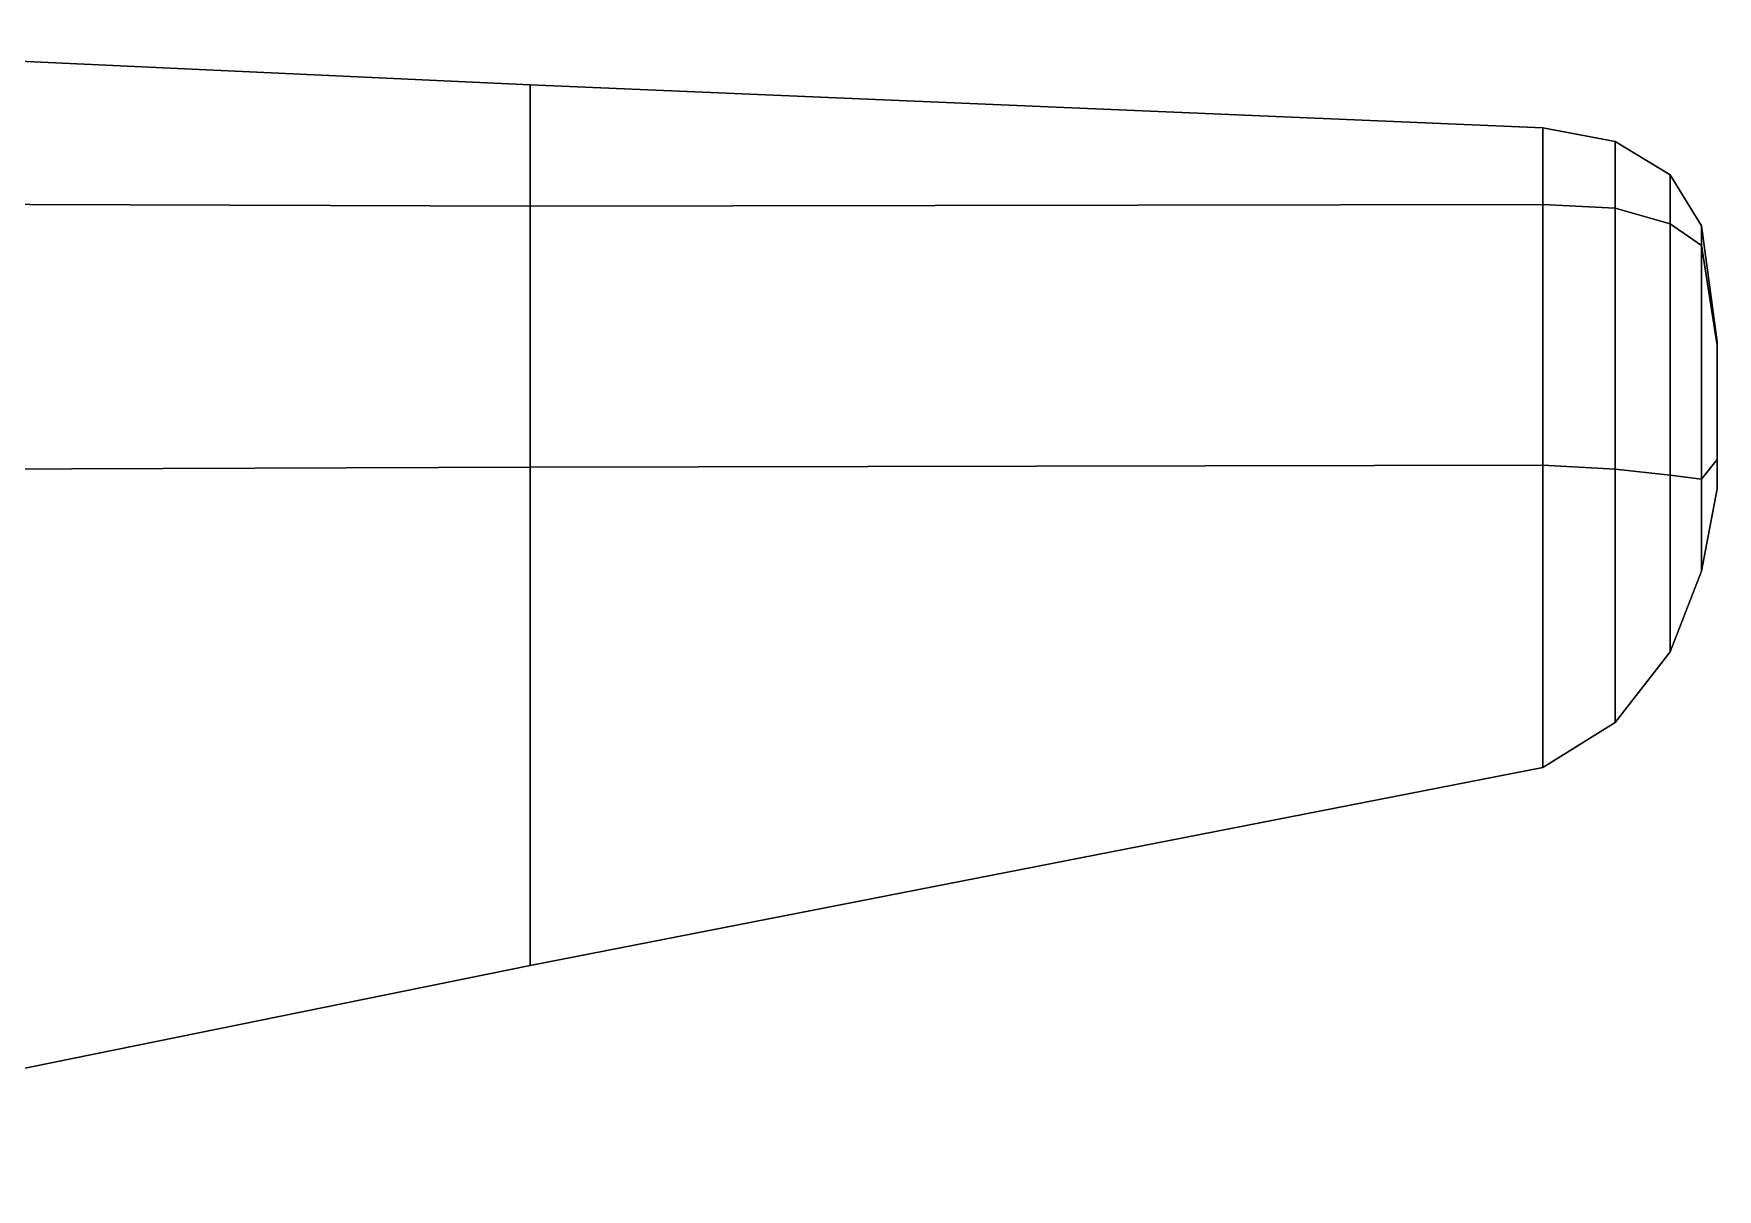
# Model space of a CAD drawing. Header units: millimetres. Extents: x -13.2 to 13.2, y -11.3 to 32.9.
# Drawn here: x 4.58 to 13.16, y -0.31 to 5.58 of the extents above; entities that cross this region are included whole.
import ezdxf

# ---------------------------------------------------------------- set-up
doc = ezdxf.new("R2010")
doc.units = ezdxf.units.MM
doc.layers.add('w1', color=5, linetype='Continuous')

msp = doc.modelspace()

# ---------------------------------------------------------------- linework, layer by layer
at = {"layer": 'w1'}
for points in [[(7.11, 5.32, 0.19), (1.5, 5.58, 0.01), (1.5, 4.72, 0.44), (7.11, 4.7, 0.54)], [(7.11, 4.7, -0.22), (1.5, 4.72, -0.7), (1.5, 5.58, 0.01), (7.11, 5.32, 0.19)], [(12.27, 5.1, 0.73), (7.11, 5.32, 0.19), (7.11, 4.7, 0.54), (12.27, 4.71, 0.91)], [(12.27, 4.71, 0.56), (7.11, 4.7, -0.22), (7.11, 5.32, 0.19), (12.27, 5.1, 0.73)], [(12.64, 5.03, 0.78), (12.27, 5.1, 0.73), (12.27, 4.71, 0.91), (12.64, 4.69, 0.93)], [(12.64, 4.69, 0.61), (12.27, 4.71, 0.56), (12.27, 5.1, 0.73), (12.64, 5.03, 0.78)], [(12.92, 4.86, 0.8), (12.64, 5.03, 0.78), (12.64, 4.69, 0.93), (12.92, 4.61, 0.91)], [(12.92, 4.61, 0.7), (12.64, 4.69, 0.61), (12.64, 5.03, 0.78), (12.92, 4.86, 0.8)], [(13.08, 4.6, 0.82), (12.92, 4.86, 0.8), (12.92, 4.61, 0.91), (13.08, 4.5, 0.89)], [(13.08, 4.5, 0.77), (12.92, 4.61, 0.7), (12.92, 4.86, 0.8), (13.08, 4.6, 0.82)], [(7.11, 4.7, 0.54), (1.5, 4.72, 0.44), (1.5, 3.35, 0.44), (7.11, 3.37, 0.54)], [(1.5, 3.35, -0.7), (1.5, 4.72, -0.7), (7.11, 4.7, -0.22), (7.11, 3.37, -0.22)], [(12.27, 4.71, 0.91), (7.11, 4.7, 0.54), (7.11, 3.37, 0.54), (12.27, 3.38, 0.91)], [(7.11, 3.37, -0.22), (7.11, 4.7, -0.22), (12.27, 4.71, 0.56), (12.27, 3.38, 0.56)], [(12.64, 4.69, 0.93), (12.27, 4.71, 0.91), (12.27, 3.38, 0.91), (12.64, 3.36, 0.93)], [(12.27, 3.38, 0.56), (12.27, 4.71, 0.56), (12.64, 4.69, 0.61), (12.64, 3.36, 0.61)], [(12.92, 4.61, 0.91), (12.64, 4.69, 0.93), (12.64, 3.36, 0.93), (12.92, 3.33, 0.91)], [(12.64, 3.36, 0.61), (12.64, 4.69, 0.61), (12.92, 4.61, 0.7), (12.92, 3.33, 0.7)], [(13.08, 4.5, 0.89), (12.92, 4.61, 0.91), (12.92, 3.33, 0.91), (13.08, 3.31, 0.89)], [(12.92, 3.33, 0.7), (12.92, 4.61, 0.7), (13.08, 4.5, 0.77), (13.08, 3.31, 0.77)], [(13.16, 4.01, 0.82), (13.08, 4.6, 0.82), (13.08, 4.5, 0.89), (13.16, 3.99, 0.84)], [(13.16, 3.99, 0.8), (13.08, 4.5, 0.77), (13.08, 4.6, 0.82), (13.16, 4.01, 0.82)], [(13.16, 3.99, 0.84), (13.08, 4.5, 0.89), (13.08, 3.31, 0.89), (13.16, 3.41, 0.84)], [(13.08, 3.31, 0.77), (13.08, 4.5, 0.77), (13.16, 3.99, 0.8), (13.16, 3.41, 0.8)], [(13.16, 3.26, 0.82), (13.16, 4.01, 0.82), (13.16, 3.99, 0.84), (13.16, 3.41, 0.84)], [(13.16, 3.41, 0.8), (13.16, 3.99, 0.8), (13.16, 4.01, 0.82), (13.16, 3.26, 0.82)], [(7.11, 3.37, 0.54), (1.5, 3.35, 0.44), (1.5, -0.31, 0.01), (7.11, 0.83, 0.19)], [(7.11, 0.83, 0.19), (1.5, -0.31, 0.01), (1.5, 3.35, -0.7), (7.11, 3.37, -0.22)], [(12.27, 3.38, 0.91), (7.11, 3.37, 0.54), (7.11, 0.83, 0.19), (12.27, 1.84, 0.73)], [(12.27, 1.84, 0.73), (7.11, 0.83, 0.19), (7.11, 3.37, -0.22), (12.27, 3.38, 0.56)], [(12.64, 3.36, 0.93), (12.27, 3.38, 0.91), (12.27, 1.84, 0.73), (12.64, 2.07, 0.78)], [(12.64, 2.07, 0.78), (12.27, 1.84, 0.73), (12.27, 3.38, 0.56), (12.64, 3.36, 0.61)], [(12.92, 3.33, 0.91), (12.64, 3.36, 0.93), (12.64, 2.07, 0.78), (12.92, 2.43, 0.8)], [(12.92, 2.43, 0.8), (12.64, 2.07, 0.78), (12.64, 3.36, 0.61), (12.92, 3.33, 0.7)], [(13.16, 3.41, 0.84), (13.08, 3.31, 0.89), (13.08, 2.84, 0.82), (13.16, 3.26, 0.82)], [(13.16, 3.26, 0.82), (13.08, 2.84, 0.82), (13.08, 3.31, 0.77), (13.16, 3.41, 0.8)], [(13.08, 3.31, 0.89), (12.92, 3.33, 0.91), (12.92, 2.43, 0.8), (13.08, 2.84, 0.82)], [(13.08, 2.84, 0.82), (12.92, 2.43, 0.8), (12.92, 3.33, 0.7), (13.08, 3.31, 0.77)]]:
    msp.add_3dface(points, dxfattribs=at)

doc.saveas('drawing.dxf')
